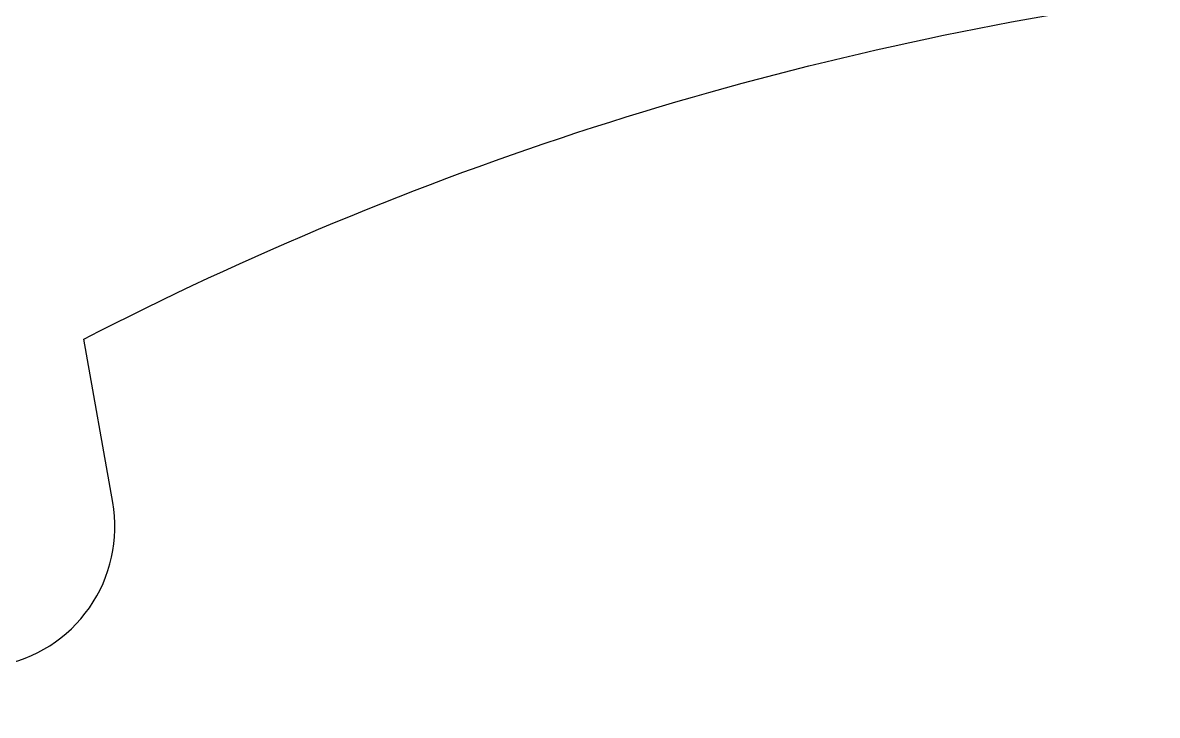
# Model space of a CAD drawing. Header units: millimetres. Extents: x -65527 to 8894748, y -37603 to 223697.
# Drawn here: x -29303.98 to -29295.64, y 101470.93 to 101476.02 of the extents above; entities that cross this region are included whole.
import ezdxf

# ---------------------------------------------------------------- set-up
doc = ezdxf.new("R2010")
doc.units = ezdxf.units.MM
doc.header["$LTSCALE"] = 10
doc.layers.add('Архитектура', color=251, linetype='Continuous')

msp = doc.modelspace()

# ---------------------------------------------------------------- linework, layer by layer
at = {"layer": 'Архитектура', "lineweight": 25, "transparency": 33554684}
for points in [[(-29297.6504, 101515.7659), (-29291.8661, 101483.1297, 0.414326), (-29291.2301, 101482.6852), (-29289.9095, 101482.9193, 0.410627), (-29289.4639, 101483.5485), (-29289.5821, 101484.2156, 0.492552), (-29289.8468, 101484.4163), (-29290.3449, 101484.328, -0.441111), (-29290.6276, 101484.5256), (-29290.8956, 101486.3797, -0.208057), (-29290.6153, 101487.2355, -0.000016), (-29288.6877, 101489.9904, -0.439819), (-29287.2445, 101490.2462, -0.000016), (-29284.4875, 101488.3216, -0.208057), (-29283.9301, 101487.6143), (-29283.5446, 101485.7809, -0.441111), (-29283.7421, 101485.4983), (-29284.2403, 101485.41, 0.492552), (-29284.4199, 101485.1305), (-29284.3016, 101484.4634, 0.410627), (-29283.6669, 101484.0257), (-29282.3463, 101484.2597, 0.414326), (-29281.9018, 101484.8958), (-29287.6862, 101517.5319, 0.523933)], [(-29297.6504, 101515.7659), (-29291.8661, 101483.1297, 0.414326), (-29291.2301, 101482.6852), (-29289.9095, 101482.9193, 0.410627), (-29289.4639, 101483.5485), (-29289.5821, 101484.2156, 0.492552), (-29289.8468, 101484.4163), (-29290.3449, 101484.328, -0.441111), (-29290.6276, 101484.5256), (-29290.8956, 101486.3797, -0.208057), (-29290.6153, 101487.2355, -0.000016), (-29288.6877, 101489.9904, -0.439819), (-29287.2445, 101490.2462, -0.000016), (-29284.4875, 101488.3216, -0.208057), (-29283.9301, 101487.6143), (-29283.5446, 101485.7809, -0.441111), (-29283.7421, 101485.4983), (-29284.2403, 101485.41, 0.492552), (-29284.4199, 101485.1305), (-29284.3016, 101484.4634, 0.410627), (-29283.6669, 101484.0257), (-29282.3463, 101484.2597, 0.414326), (-29281.9018, 101484.8958), (-29287.6862, 101517.5319, 0.523933)], [(-29297.6504, 101515.7659), (-29291.8661, 101483.1297, 0.414326), (-29291.2301, 101482.6852), (-29289.9095, 101482.9193, 0.410627), (-29289.4639, 101483.5485), (-29289.5821, 101484.2156, 0.492552), (-29289.8468, 101484.4163), (-29290.3449, 101484.328, -0.441111), (-29290.6276, 101484.5256), (-29290.8956, 101486.3797, -0.208057), (-29290.6153, 101487.2355, -0.000016), (-29288.6877, 101489.9904, -0.439819), (-29287.2445, 101490.2462, -0.000016), (-29284.4875, 101488.3216, -0.208057), (-29283.9301, 101487.6143), (-29283.5446, 101485.7809, -0.441111), (-29283.7421, 101485.4983), (-29284.2403, 101485.41, 0.492552), (-29284.4199, 101485.1305), (-29284.3016, 101484.4634, 0.410627), (-29283.6669, 101484.0257), (-29282.3463, 101484.2597, 0.414326), (-29281.9018, 101484.8958), (-29287.6862, 101517.5319, 0.523933)], [(-29297.6504, 101515.7659), (-29291.8661, 101483.1297, 0.414326), (-29291.2301, 101482.6852), (-29289.9095, 101482.9193, 0.410627), (-29289.4639, 101483.5485), (-29289.5821, 101484.2156, 0.492552), (-29289.8468, 101484.4163), (-29290.3449, 101484.328, -0.441111), (-29290.6276, 101484.5256), (-29290.8956, 101486.3797, -0.208057), (-29290.6153, 101487.2355, -0.000016), (-29288.6877, 101489.9904, -0.439819), (-29287.2445, 101490.2462, -0.000016), (-29284.4875, 101488.3216, -0.208057), (-29283.9301, 101487.6143), (-29283.5446, 101485.7809, -0.441111), (-29283.7421, 101485.4983), (-29284.2403, 101485.41, 0.492552), (-29284.4199, 101485.1305), (-29284.3016, 101484.4634, 0.410627), (-29283.6669, 101484.0257), (-29282.3463, 101484.2597, 0.414326), (-29281.9018, 101484.8958), (-29287.6862, 101517.5319, 0.523933)], [(-29297.6504, 101515.7659), (-29291.8661, 101483.1297, 0.414326), (-29291.2301, 101482.6852), (-29289.9095, 101482.9193, 0.410627), (-29289.4639, 101483.5485), (-29289.5821, 101484.2156, 0.492552), (-29289.8468, 101484.4163), (-29290.3449, 101484.328, -0.441111), (-29290.6276, 101484.5256), (-29290.8956, 101486.3797, -0.208057), (-29290.6153, 101487.2355, -0.000016), (-29288.6877, 101489.9904, -0.439819), (-29287.2445, 101490.2462, -0.000016), (-29284.4875, 101488.3216, -0.208057), (-29283.9301, 101487.6143), (-29283.5446, 101485.7809, -0.441111), (-29283.7421, 101485.4983), (-29284.2403, 101485.41, 0.492552), (-29284.4199, 101485.1305), (-29284.3016, 101484.4634, 0.410627), (-29283.6669, 101484.0257), (-29282.3463, 101484.2597, 0.414326), (-29281.9018, 101484.8958), (-29287.6862, 101517.5319, 0.523933)], [(-29297.6504, 101515.7659), (-29291.8661, 101483.1297, 0.414326), (-29291.2301, 101482.6852), (-29289.9095, 101482.9193, 0.410627), (-29289.4639, 101483.5485), (-29289.5821, 101484.2156, 0.492552), (-29289.8468, 101484.4163), (-29290.3449, 101484.328, -0.441111), (-29290.6276, 101484.5256), (-29290.8956, 101486.3797, -0.208057), (-29290.6153, 101487.2355, -0.000016), (-29288.6877, 101489.9904, -0.439819), (-29287.2445, 101490.2462, -0.000016), (-29284.4875, 101488.3216, -0.208057), (-29283.9301, 101487.6143), (-29283.5446, 101485.7809, -0.441111), (-29283.7421, 101485.4983), (-29284.2403, 101485.41, 0.492552), (-29284.4199, 101485.1305), (-29284.3016, 101484.4634, 0.410627), (-29283.6669, 101484.0257), (-29282.3463, 101484.2597, 0.414326), (-29281.9018, 101484.8958), (-29287.6862, 101517.5319, 0.523933)], [(-29297.6504, 101515.7659), (-29291.8661, 101483.1297, 0.414326), (-29291.2301, 101482.6852), (-29289.9095, 101482.9193, 0.410627), (-29289.4639, 101483.5485), (-29289.5821, 101484.2156, 0.492552), (-29289.8468, 101484.4163), (-29290.3449, 101484.328, -0.441111), (-29290.6276, 101484.5256), (-29290.8956, 101486.3797, -0.208057), (-29290.6153, 101487.2355, -0.000016), (-29288.6877, 101489.9904, -0.439819), (-29287.2445, 101490.2462, -0.000016), (-29284.4875, 101488.3216, -0.208057), (-29283.9301, 101487.6143), (-29283.5446, 101485.7809, -0.441111), (-29283.7421, 101485.4983), (-29284.2403, 101485.41, 0.492552), (-29284.4199, 101485.1305), (-29284.3016, 101484.4634, 0.410627), (-29283.6669, 101484.0257), (-29282.3463, 101484.2597, 0.414326), (-29281.9018, 101484.8958), (-29287.6862, 101517.5319, 0.523933)], [(-29297.6504, 101515.7659), (-29291.8661, 101483.1297, 0.414326), (-29291.2301, 101482.6852), (-29289.9095, 101482.9193, 0.410627), (-29289.4639, 101483.5485), (-29289.5821, 101484.2156, 0.492552), (-29289.8468, 101484.4163), (-29290.3449, 101484.328, -0.441111), (-29290.6276, 101484.5256), (-29290.8956, 101486.3797, -0.208057), (-29290.6153, 101487.2355, -0.000016), (-29288.6877, 101489.9904, -0.439819), (-29287.2445, 101490.2462, -0.000016), (-29284.4875, 101488.3216, -0.208057), (-29283.9301, 101487.6143), (-29283.5446, 101485.7809, -0.441111), (-29283.7421, 101485.4983), (-29284.2403, 101485.41, 0.492552), (-29284.4199, 101485.1305), (-29284.3016, 101484.4634, 0.410627), (-29283.6669, 101484.0257), (-29282.3463, 101484.2597, 0.414326), (-29281.9018, 101484.8958), (-29287.6862, 101517.5319, 0.523933)], [(-29297.6504, 101515.7659), (-29291.8661, 101483.1297, 0.414326), (-29291.2301, 101482.6852), (-29289.9095, 101482.9193, 0.410627), (-29289.4639, 101483.5485), (-29289.5821, 101484.2156, 0.492552), (-29289.8468, 101484.4163), (-29290.3449, 101484.328, -0.441111), (-29290.6276, 101484.5256), (-29290.8956, 101486.3797, -0.208057), (-29290.6153, 101487.2355, -0.000016), (-29288.6877, 101489.9904, -0.439819), (-29287.2445, 101490.2462, -0.000016), (-29284.4875, 101488.3216, -0.208057), (-29283.9301, 101487.6143), (-29283.5446, 101485.7809, -0.441111), (-29283.7421, 101485.4983), (-29284.2403, 101485.41, 0.492552), (-29284.4199, 101485.1305), (-29284.3016, 101484.4634, 0.410627), (-29283.6669, 101484.0257), (-29282.3463, 101484.2597, 0.414326), (-29281.9018, 101484.8958), (-29287.6862, 101517.5319, 0.523933)], [(-29297.6504, 101515.7659), (-29291.8661, 101483.1297, 0.414326), (-29291.2301, 101482.6852), (-29289.9095, 101482.9193, 0.410627), (-29289.4639, 101483.5485), (-29289.5821, 101484.2156, 0.492552), (-29289.8468, 101484.4163), (-29290.3449, 101484.328, -0.441111), (-29290.6276, 101484.5256), (-29290.8956, 101486.3797, -0.208057), (-29290.6153, 101487.2355, -0.000016), (-29288.6877, 101489.9904, -0.439819), (-29287.2445, 101490.2462, -0.000016), (-29284.4875, 101488.3216, -0.208057), (-29283.9301, 101487.6143), (-29283.5446, 101485.7809, -0.441111), (-29283.7421, 101485.4983), (-29284.2403, 101485.41, 0.492552), (-29284.4199, 101485.1305), (-29284.3016, 101484.4634, 0.410627), (-29283.6669, 101484.0257), (-29282.3463, 101484.2597, 0.414326), (-29281.9018, 101484.8958), (-29287.6862, 101517.5319, 0.523933)], [(-29297.6504, 101515.7659), (-29291.8661, 101483.1297, 0.414326), (-29291.2301, 101482.6852), (-29289.9095, 101482.9193, 0.410627), (-29289.4639, 101483.5485), (-29289.5821, 101484.2156, 0.492552), (-29289.8468, 101484.4163), (-29290.3449, 101484.328, -0.441111), (-29290.6276, 101484.5256), (-29290.8956, 101486.3797, -0.208057), (-29290.6153, 101487.2355, -0.000016), (-29288.6877, 101489.9904, -0.439819), (-29287.2445, 101490.2462, -0.000016), (-29284.4875, 101488.3216, -0.208057), (-29283.9301, 101487.6143), (-29283.5446, 101485.7809, -0.441111), (-29283.7421, 101485.4983), (-29284.2403, 101485.41, 0.492552), (-29284.4199, 101485.1305), (-29284.3016, 101484.4634, 0.410627), (-29283.6669, 101484.0257), (-29282.3463, 101484.2597, 0.414326), (-29281.9018, 101484.8958), (-29287.6862, 101517.5319, 0.523933)], [(-29297.6504, 101515.7659), (-29291.8661, 101483.1297, 0.414326), (-29291.2301, 101482.6852), (-29289.9095, 101482.9193, 0.410627), (-29289.4639, 101483.5485), (-29289.5821, 101484.2156, 0.492552), (-29289.8468, 101484.4163), (-29290.3449, 101484.328, -0.441111), (-29290.6276, 101484.5256), (-29290.8956, 101486.3797, -0.208057), (-29290.6153, 101487.2355, -0.000016), (-29288.6877, 101489.9904, -0.439819), (-29287.2445, 101490.2462, -0.000016), (-29284.4875, 101488.3216, -0.208057), (-29283.9301, 101487.6143), (-29283.5446, 101485.7809, -0.441111), (-29283.7421, 101485.4983), (-29284.2403, 101485.41, 0.492552), (-29284.4199, 101485.1305), (-29284.3016, 101484.4634, 0.410627), (-29283.6669, 101484.0257), (-29282.3463, 101484.2597, 0.414326), (-29281.9018, 101484.8958), (-29287.6862, 101517.5319, 0.523933)], [(-29297.6504, 101515.7659), (-29291.8661, 101483.1297, 0.414326), (-29291.2301, 101482.6852), (-29289.9095, 101482.9193, 0.410627), (-29289.4639, 101483.5485), (-29289.5821, 101484.2156, 0.492552), (-29289.8468, 101484.4163), (-29290.3449, 101484.328, -0.441111), (-29290.6276, 101484.5256), (-29290.8956, 101486.3797, -0.208057), (-29290.6153, 101487.2355, -0.000016), (-29288.6877, 101489.9904, -0.439819), (-29287.2445, 101490.2462, -0.000016), (-29284.4875, 101488.3216, -0.208057), (-29283.9301, 101487.6143), (-29283.5446, 101485.7809, -0.441111), (-29283.7421, 101485.4983), (-29284.2403, 101485.41, 0.492552), (-29284.4199, 101485.1305), (-29284.3016, 101484.4634, 0.410627), (-29283.6669, 101484.0257), (-29282.3463, 101484.2597, 0.414326), (-29281.9018, 101484.8958), (-29287.6862, 101517.5319, 0.523933)], [(-29297.6504, 101515.7659), (-29291.8661, 101483.1297, 0.414326), (-29291.2301, 101482.6852), (-29289.9095, 101482.9193, 0.410627), (-29289.4639, 101483.5485), (-29289.5821, 101484.2156, 0.492552), (-29289.8468, 101484.4163), (-29290.3449, 101484.328, -0.441111), (-29290.6276, 101484.5256), (-29290.8956, 101486.3797, -0.208057), (-29290.6153, 101487.2355, -0.000016), (-29288.6877, 101489.9904, -0.439819), (-29287.2445, 101490.2462, -0.000016), (-29284.4875, 101488.3216, -0.208057), (-29283.9301, 101487.6143), (-29283.5446, 101485.7809, -0.441111), (-29283.7421, 101485.4983), (-29284.2403, 101485.41, 0.492552), (-29284.4199, 101485.1305), (-29284.3016, 101484.4634, 0.410627), (-29283.6669, 101484.0257), (-29282.3463, 101484.2597, 0.414326), (-29281.9018, 101484.8958), (-29287.6862, 101517.5319, 0.523933)], [(-29297.6504, 101515.7659), (-29291.8661, 101483.1297, 0.414326), (-29291.2301, 101482.6852), (-29289.9095, 101482.9193, 0.410627), (-29289.4639, 101483.5485), (-29289.5821, 101484.2156, 0.492552), (-29289.8468, 101484.4163), (-29290.3449, 101484.328, -0.441111), (-29290.6276, 101484.5256), (-29290.8956, 101486.3797, -0.208057), (-29290.6153, 101487.2355, -0.000016), (-29288.6877, 101489.9904, -0.439819), (-29287.2445, 101490.2462, -0.000016), (-29284.4875, 101488.3216, -0.208057), (-29283.9301, 101487.6143), (-29283.5446, 101485.7809, -0.441111), (-29283.7421, 101485.4983), (-29284.2403, 101485.41, 0.492552), (-29284.4199, 101485.1305), (-29284.3016, 101484.4634, 0.410627), (-29283.6669, 101484.0257), (-29282.3463, 101484.2597, 0.414326), (-29281.9018, 101484.8958), (-29287.6862, 101517.5319, 0.523933)], [(-29297.6504, 101515.7659), (-29291.8661, 101483.1297, 0.414326), (-29291.2301, 101482.6852), (-29289.9095, 101482.9193, 0.410627), (-29289.4639, 101483.5485), (-29289.5821, 101484.2156, 0.492552), (-29289.8468, 101484.4163), (-29290.3449, 101484.328, -0.441111), (-29290.6276, 101484.5256), (-29290.8956, 101486.3797, -0.208057), (-29290.6153, 101487.2355, -0.000016), (-29288.6877, 101489.9904, -0.439819), (-29287.2445, 101490.2462, -0.000016), (-29284.4875, 101488.3216, -0.208057), (-29283.9301, 101487.6143), (-29283.5446, 101485.7809, -0.441111), (-29283.7421, 101485.4983), (-29284.2403, 101485.41, 0.492552), (-29284.4199, 101485.1305), (-29284.3016, 101484.4634, 0.410627), (-29283.6669, 101484.0257), (-29282.3463, 101484.2597, 0.414326), (-29281.9018, 101484.8958), (-29287.6862, 101517.5319, 0.523933)], [(-29297.6504, 101515.7659), (-29291.8661, 101483.1297, 0.414326), (-29291.2301, 101482.6852), (-29289.9095, 101482.9193, 0.410627), (-29289.4639, 101483.5485), (-29289.5821, 101484.2156, 0.492552), (-29289.8468, 101484.4163), (-29290.3449, 101484.328, -0.441111), (-29290.6276, 101484.5256), (-29290.8956, 101486.3797, -0.208057), (-29290.6153, 101487.2355, -0.000016), (-29288.6877, 101489.9904, -0.439819), (-29287.2445, 101490.2462, -0.000016), (-29284.4875, 101488.3216, -0.208057), (-29283.9301, 101487.6143), (-29283.5446, 101485.7809, -0.441111), (-29283.7421, 101485.4983), (-29284.2403, 101485.41, 0.492552), (-29284.4199, 101485.1305), (-29284.3016, 101484.4634, 0.410627), (-29283.6669, 101484.0257), (-29282.3463, 101484.2597, 0.414326), (-29281.9018, 101484.8958), (-29287.6862, 101517.5319, 0.523933)], [(-29297.6504, 101515.7659), (-29291.8661, 101483.1297, 0.414326), (-29291.2301, 101482.6852), (-29289.9095, 101482.9193, 0.410627), (-29289.4639, 101483.5485), (-29289.5821, 101484.2156, 0.492552), (-29289.8468, 101484.4163), (-29290.3449, 101484.328, -0.441111), (-29290.6276, 101484.5256), (-29290.8956, 101486.3797, -0.208057), (-29290.6153, 101487.2355, -0.000016), (-29288.6877, 101489.9904, -0.439819), (-29287.2445, 101490.2462, -0.000016), (-29284.4875, 101488.3216, -0.208057), (-29283.9301, 101487.6143), (-29283.5446, 101485.7809, -0.441111), (-29283.7421, 101485.4983), (-29284.2403, 101485.41, 0.492552), (-29284.4199, 101485.1305), (-29284.3016, 101484.4634, 0.410627), (-29283.6669, 101484.0257), (-29282.3463, 101484.2597, 0.414326), (-29281.9018, 101484.8958), (-29287.6862, 101517.5319, 0.523933)], [(-29297.6504, 101515.7659), (-29291.8661, 101483.1297, 0.414326), (-29291.2301, 101482.6852), (-29289.9095, 101482.9193, 0.410627), (-29289.4639, 101483.5485), (-29289.5821, 101484.2156, 0.492552), (-29289.8468, 101484.4163), (-29290.3449, 101484.328, -0.441111), (-29290.6276, 101484.5256), (-29290.8956, 101486.3797, -0.208057), (-29290.6153, 101487.2355, -0.000016), (-29288.6877, 101489.9904, -0.439819), (-29287.2445, 101490.2462, -0.000016), (-29284.4875, 101488.3216, -0.208057), (-29283.9301, 101487.6143), (-29283.5446, 101485.7809, -0.441111), (-29283.7421, 101485.4983), (-29284.2403, 101485.41, 0.492552), (-29284.4199, 101485.1305), (-29284.3016, 101484.4634, 0.410627), (-29283.6669, 101484.0257), (-29282.3463, 101484.2597, 0.414326), (-29281.9018, 101484.8958), (-29287.6862, 101517.5319, 0.523933)], [(-29297.6504, 101515.7659), (-29291.8661, 101483.1297, 0.414326), (-29291.2301, 101482.6852), (-29289.9095, 101482.9193, 0.410627), (-29289.4639, 101483.5485), (-29289.5821, 101484.2156, 0.492552), (-29289.8468, 101484.4163), (-29290.3449, 101484.328, -0.441111), (-29290.6276, 101484.5256), (-29290.8956, 101486.3797, -0.208057), (-29290.6153, 101487.2355, -0.000016), (-29288.6877, 101489.9904, -0.439819), (-29287.2445, 101490.2462, -0.000016), (-29284.4875, 101488.3216, -0.208057), (-29283.9301, 101487.6143), (-29283.5446, 101485.7809, -0.441111), (-29283.7421, 101485.4983), (-29284.2403, 101485.41, 0.492552), (-29284.4199, 101485.1305), (-29284.3016, 101484.4634, 0.410627), (-29283.6669, 101484.0257), (-29282.3463, 101484.2597, 0.414326), (-29281.9018, 101484.8958), (-29287.6862, 101517.5319, 0.523933)], [(-29297.6504, 101515.7659), (-29291.8661, 101483.1297, 0.414326), (-29291.2301, 101482.6852), (-29289.9095, 101482.9193, 0.410627), (-29289.4639, 101483.5485), (-29289.5821, 101484.2156, 0.492552), (-29289.8468, 101484.4163), (-29290.3449, 101484.328, -0.441111), (-29290.6276, 101484.5256), (-29290.8956, 101486.3797, -0.208057), (-29290.6153, 101487.2355, -0.000016), (-29288.6877, 101489.9904, -0.439819), (-29287.2445, 101490.2462, -0.000016), (-29284.4875, 101488.3216, -0.208057), (-29283.9301, 101487.6143), (-29283.5446, 101485.7809, -0.441111), (-29283.7421, 101485.4983), (-29284.2403, 101485.41, 0.492552), (-29284.4199, 101485.1305), (-29284.3016, 101484.4634, 0.410627), (-29283.6669, 101484.0257), (-29282.3463, 101484.2597, 0.414326), (-29281.9018, 101484.8958), (-29287.6862, 101517.5319, 0.523933)], [(-29297.6504, 101515.7659), (-29291.8661, 101483.1297, 0.414326), (-29291.2301, 101482.6852), (-29289.9095, 101482.9193, 0.410627), (-29289.4639, 101483.5485), (-29289.5821, 101484.2156, 0.492552), (-29289.8468, 101484.4163), (-29290.3449, 101484.328, -0.441111), (-29290.6276, 101484.5256), (-29290.8956, 101486.3797, -0.208057), (-29290.6153, 101487.2355, -0.000016), (-29288.6877, 101489.9904, -0.439819), (-29287.2445, 101490.2462, -0.000016), (-29284.4875, 101488.3216, -0.208057), (-29283.9301, 101487.6143), (-29283.5446, 101485.7809, -0.441111), (-29283.7421, 101485.4983), (-29284.2403, 101485.41, 0.492552), (-29284.4199, 101485.1305), (-29284.3016, 101484.4634, 0.410627), (-29283.6669, 101484.0257), (-29282.3463, 101484.2597, 0.414326), (-29281.9018, 101484.8958), (-29287.6862, 101517.5319, 0.523933)], [(-29297.6504, 101515.7659), (-29291.8661, 101483.1297, 0.414326), (-29291.2301, 101482.6852), (-29289.9095, 101482.9193, 0.410627), (-29289.4639, 101483.5485), (-29289.5821, 101484.2156, 0.492552), (-29289.8468, 101484.4163), (-29290.3449, 101484.328, -0.441111), (-29290.6276, 101484.5256), (-29290.8956, 101486.3797, -0.208057), (-29290.6153, 101487.2355, -0.000016), (-29288.6877, 101489.9904, -0.439819), (-29287.2445, 101490.2462, -0.000016), (-29284.4875, 101488.3216, -0.208057), (-29283.9301, 101487.6143), (-29283.5446, 101485.7809, -0.441111), (-29283.7421, 101485.4983), (-29284.2403, 101485.41, 0.492552), (-29284.4199, 101485.1305), (-29284.3016, 101484.4634, 0.410627), (-29283.6669, 101484.0257), (-29282.3463, 101484.2597, 0.414326), (-29281.9018, 101484.8958), (-29287.6862, 101517.5319, 0.523933)], [(-29297.6504, 101515.7659), (-29291.8661, 101483.1297, 0.414326), (-29291.2301, 101482.6852), (-29289.9095, 101482.9193, 0.410627), (-29289.4639, 101483.5485), (-29289.5821, 101484.2156, 0.492552), (-29289.8468, 101484.4163), (-29290.3449, 101484.328, -0.441111), (-29290.6276, 101484.5256), (-29290.8956, 101486.3797, -0.208057), (-29290.6153, 101487.2355, -0.000016), (-29288.6877, 101489.9904, -0.439819), (-29287.2445, 101490.2462, -0.000016), (-29284.4875, 101488.3216, -0.208057), (-29283.9301, 101487.6143), (-29283.5446, 101485.7809, -0.441111), (-29283.7421, 101485.4983), (-29284.2403, 101485.41, 0.492552), (-29284.4199, 101485.1305), (-29284.3016, 101484.4634, 0.410627), (-29283.6669, 101484.0257), (-29282.3463, 101484.2597, 0.414326), (-29281.9018, 101484.8958), (-29287.6862, 101517.5319, 0.523933)], [(-29297.6504, 101515.7659), (-29291.8661, 101483.1297, 0.414326), (-29291.2301, 101482.6852), (-29289.9095, 101482.9193, 0.410627), (-29289.4639, 101483.5485), (-29289.5821, 101484.2156, 0.492552), (-29289.8468, 101484.4163), (-29290.3449, 101484.328, -0.441111), (-29290.6276, 101484.5256), (-29290.8956, 101486.3797, -0.208057), (-29290.6153, 101487.2355, -0.000016), (-29288.6877, 101489.9904, -0.439819), (-29287.2445, 101490.2462, -0.000016), (-29284.4875, 101488.3216, -0.208057), (-29283.9301, 101487.6143), (-29283.5446, 101485.7809, -0.441111), (-29283.7421, 101485.4983), (-29284.2403, 101485.41, 0.492552), (-29284.4199, 101485.1305), (-29284.3016, 101484.4634, 0.410627), (-29283.6669, 101484.0257), (-29282.3463, 101484.2597, 0.414326), (-29281.9018, 101484.8958), (-29287.6862, 101517.5319, 0.523933)], [(-29297.6504, 101515.7659), (-29291.8661, 101483.1297, 0.414326), (-29291.2301, 101482.6852), (-29289.9095, 101482.9193, 0.410627), (-29289.4639, 101483.5485), (-29289.5821, 101484.2156, 0.492552), (-29289.8468, 101484.4163), (-29290.3449, 101484.328, -0.441111), (-29290.6276, 101484.5256), (-29290.8956, 101486.3797, -0.208057), (-29290.6153, 101487.2355, -0.000016), (-29288.6877, 101489.9904, -0.439819), (-29287.2445, 101490.2462, -0.000016), (-29284.4875, 101488.3216, -0.208057), (-29283.9301, 101487.6143), (-29283.5446, 101485.7809, -0.441111), (-29283.7421, 101485.4983), (-29284.2403, 101485.41, 0.492552), (-29284.4199, 101485.1305), (-29284.3016, 101484.4634, 0.410627), (-29283.6669, 101484.0257), (-29282.3463, 101484.2597, 0.414326), (-29281.9018, 101484.8958), (-29287.6862, 101517.5319, 0.523933)], [(-29297.6504, 101515.7659), (-29291.8661, 101483.1297, 0.414326), (-29291.2301, 101482.6852), (-29289.9095, 101482.9193, 0.410627), (-29289.4639, 101483.5485), (-29289.5821, 101484.2156, 0.492552), (-29289.8468, 101484.4163), (-29290.3449, 101484.328, -0.441111), (-29290.6276, 101484.5256), (-29290.8956, 101486.3797, -0.208057), (-29290.6153, 101487.2355, -0.000016), (-29288.6877, 101489.9904, -0.439819), (-29287.2445, 101490.2462, -0.000016), (-29284.4875, 101488.3216, -0.208057), (-29283.9301, 101487.6143), (-29283.5446, 101485.7809, -0.441111), (-29283.7421, 101485.4983), (-29284.2403, 101485.41, 0.492552), (-29284.4199, 101485.1305), (-29284.3016, 101484.4634, 0.410627), (-29283.6669, 101484.0257), (-29282.3463, 101484.2597, 0.414326), (-29281.9018, 101484.8958), (-29287.6862, 101517.5319, 0.523933)], [(-29297.6504, 101515.7659), (-29291.8661, 101483.1297, 0.414326), (-29291.2301, 101482.6852), (-29289.9095, 101482.9193, 0.410627), (-29289.4639, 101483.5485), (-29289.5821, 101484.2156, 0.492552), (-29289.8468, 101484.4163), (-29290.3449, 101484.328, -0.441111), (-29290.6276, 101484.5256), (-29290.8956, 101486.3797, -0.208057), (-29290.6153, 101487.2355, -0.000016), (-29288.6877, 101489.9904, -0.439819), (-29287.2445, 101490.2462, -0.000016), (-29284.4875, 101488.3216, -0.208057), (-29283.9301, 101487.6143), (-29283.5446, 101485.7809, -0.441111), (-29283.7421, 101485.4983), (-29284.2403, 101485.41, 0.492552), (-29284.4199, 101485.1305), (-29284.3016, 101484.4634, 0.410627), (-29283.6669, 101484.0257), (-29282.3463, 101484.2597, 0.414326), (-29281.9018, 101484.8958), (-29287.6862, 101517.5319, 0.523933)], [(-29297.6504, 101515.7659), (-29291.8661, 101483.1297, 0.414326), (-29291.2301, 101482.6852), (-29289.9095, 101482.9193, 0.410627), (-29289.4639, 101483.5485), (-29289.5821, 101484.2156, 0.492552), (-29289.8468, 101484.4163), (-29290.3449, 101484.328, -0.441111), (-29290.6276, 101484.5256), (-29290.8956, 101486.3797, -0.208057), (-29290.6153, 101487.2355, -0.000016), (-29288.6877, 101489.9904, -0.439819), (-29287.2445, 101490.2462, -0.000016), (-29284.4875, 101488.3216, -0.208057), (-29283.9301, 101487.6143), (-29283.5446, 101485.7809, -0.441111), (-29283.7421, 101485.4983), (-29284.2403, 101485.41, 0.492552), (-29284.4199, 101485.1305), (-29284.3016, 101484.4634, 0.410627), (-29283.6669, 101484.0257), (-29282.3463, 101484.2597, 0.414326), (-29281.9018, 101484.8958), (-29287.6862, 101517.5319, 0.523933)], [(-29297.6504, 101515.7659), (-29291.8661, 101483.1297, 0.414326), (-29291.2301, 101482.6852), (-29289.9095, 101482.9193, 0.410627), (-29289.4639, 101483.5485), (-29289.5821, 101484.2156, 0.492552), (-29289.8468, 101484.4163), (-29290.3449, 101484.328, -0.441111), (-29290.6276, 101484.5256), (-29290.8956, 101486.3797, -0.208057), (-29290.6153, 101487.2355, -0.000016), (-29288.6877, 101489.9904, -0.439819), (-29287.2445, 101490.2462, -0.000016), (-29284.4875, 101488.3216, -0.208057), (-29283.9301, 101487.6143), (-29283.5446, 101485.7809, -0.441111), (-29283.7421, 101485.4983), (-29284.2403, 101485.41, 0.492552), (-29284.4199, 101485.1305), (-29284.3016, 101484.4634, 0.410627), (-29283.6669, 101484.0257), (-29282.3463, 101484.2597, 0.414326), (-29281.9018, 101484.8958), (-29287.6862, 101517.5319, 0.523933)], [(-29297.6504, 101515.7659), (-29291.8661, 101483.1297, 0.414326), (-29291.2301, 101482.6852), (-29289.9095, 101482.9193, 0.410627), (-29289.4639, 101483.5485), (-29289.5821, 101484.2156, 0.492552), (-29289.8468, 101484.4163), (-29290.3449, 101484.328, -0.441111), (-29290.6276, 101484.5256), (-29290.8956, 101486.3797, -0.208057), (-29290.6153, 101487.2355, -0.000016), (-29288.6877, 101489.9904, -0.439819), (-29287.2445, 101490.2462, -0.000016), (-29284.4875, 101488.3216, -0.208057), (-29283.9301, 101487.6143), (-29283.5446, 101485.7809, -0.441111), (-29283.7421, 101485.4983), (-29284.2403, 101485.41, 0.492552), (-29284.4199, 101485.1305), (-29284.3016, 101484.4634, 0.410627), (-29283.6669, 101484.0257), (-29282.3463, 101484.2597, 0.414326), (-29281.9018, 101484.8958), (-29287.6862, 101517.5319, 0.523933)], [(-29297.6504, 101515.7659), (-29291.8661, 101483.1297, 0.414326), (-29291.2301, 101482.6852), (-29289.9095, 101482.9193, 0.410627), (-29289.4639, 101483.5485), (-29289.5821, 101484.2156, 0.492552), (-29289.8468, 101484.4163), (-29290.3449, 101484.328, -0.441111), (-29290.6276, 101484.5256), (-29290.8956, 101486.3797, -0.208057), (-29290.6153, 101487.2355, -0.000016), (-29288.6877, 101489.9904, -0.439819), (-29287.2445, 101490.2462, -0.000016), (-29284.4875, 101488.3216, -0.208057), (-29283.9301, 101487.6143), (-29283.5446, 101485.7809, -0.441111), (-29283.7421, 101485.4983), (-29284.2403, 101485.41, 0.492552), (-29284.4199, 101485.1305), (-29284.3016, 101484.4634, 0.410627), (-29283.6669, 101484.0257), (-29282.3463, 101484.2597, 0.414326), (-29281.9018, 101484.8958), (-29287.6862, 101517.5319, 0.523933)], [(-29297.6504, 101515.7659), (-29291.8661, 101483.1297, 0.414326), (-29291.2301, 101482.6852), (-29289.9095, 101482.9193, 0.410627), (-29289.4639, 101483.5485), (-29289.5821, 101484.2156, 0.492552), (-29289.8468, 101484.4163), (-29290.3449, 101484.328, -0.441111), (-29290.6276, 101484.5256), (-29290.8956, 101486.3797, -0.208057), (-29290.6153, 101487.2355, -0.000016), (-29288.6877, 101489.9904, -0.439819), (-29287.2445, 101490.2462, -0.000016), (-29284.4875, 101488.3216, -0.208057), (-29283.9301, 101487.6143), (-29283.5446, 101485.7809, -0.441111), (-29283.7421, 101485.4983), (-29284.2403, 101485.41, 0.492552), (-29284.4199, 101485.1305), (-29284.3016, 101484.4634, 0.410627), (-29283.6669, 101484.0257), (-29282.3463, 101484.2597, 0.414326), (-29281.9018, 101484.8958), (-29287.6862, 101517.5319, 0.523933)], [(-29297.6504, 101515.7659), (-29291.8661, 101483.1297, 0.414326), (-29291.2301, 101482.6852), (-29289.9095, 101482.9193, 0.410627), (-29289.4639, 101483.5485), (-29289.5821, 101484.2156, 0.492552), (-29289.8468, 101484.4163), (-29290.3449, 101484.328, -0.441111), (-29290.6276, 101484.5256), (-29290.8956, 101486.3797, -0.208057), (-29290.6153, 101487.2355, -0.000016), (-29288.6877, 101489.9904, -0.439819), (-29287.2445, 101490.2462, -0.000016), (-29284.4875, 101488.3216, -0.208057), (-29283.9301, 101487.6143), (-29283.5446, 101485.7809, -0.441111), (-29283.7421, 101485.4983), (-29284.2403, 101485.41, 0.492552), (-29284.4199, 101485.1305), (-29284.3016, 101484.4634, 0.410627), (-29283.6669, 101484.0257), (-29282.3463, 101484.2597, 0.414326), (-29281.9018, 101484.8958), (-29287.6862, 101517.5319, 0.523933)], [(-29297.6504, 101515.7659), (-29291.8661, 101483.1297, 0.414326), (-29291.2301, 101482.6852), (-29289.9095, 101482.9193, 0.410627), (-29289.4639, 101483.5485), (-29289.5821, 101484.2156, 0.492552), (-29289.8468, 101484.4163), (-29290.3449, 101484.328, -0.441111), (-29290.6276, 101484.5256), (-29290.8956, 101486.3797, -0.208057), (-29290.6153, 101487.2355, -0.000016), (-29288.6877, 101489.9904, -0.439819), (-29287.2445, 101490.2462, -0.000016), (-29284.4875, 101488.3216, -0.208057), (-29283.9301, 101487.6143), (-29283.5446, 101485.7809, -0.441111), (-29283.7421, 101485.4983), (-29284.2403, 101485.41, 0.492552), (-29284.4199, 101485.1305), (-29284.3016, 101484.4634, 0.410627), (-29283.6669, 101484.0257), (-29282.3463, 101484.2597, 0.414326), (-29281.9018, 101484.8958), (-29287.6862, 101517.5319, 0.523933)], [(-29297.6504, 101515.7659), (-29291.8661, 101483.1297, 0.414326), (-29291.2301, 101482.6852), (-29289.9095, 101482.9193, 0.410627), (-29289.4639, 101483.5485), (-29289.5821, 101484.2156, 0.492552), (-29289.8468, 101484.4163), (-29290.3449, 101484.328, -0.441111), (-29290.6276, 101484.5256), (-29290.8956, 101486.3797, -0.208057), (-29290.6153, 101487.2355, -0.000016), (-29288.6877, 101489.9904, -0.439819), (-29287.2445, 101490.2462, -0.000016), (-29284.4875, 101488.3216, -0.208057), (-29283.9301, 101487.6143), (-29283.5446, 101485.7809, -0.441111), (-29283.7421, 101485.4983), (-29284.2403, 101485.41, 0.492552), (-29284.4199, 101485.1305), (-29284.3016, 101484.4634, 0.410627), (-29283.6669, 101484.0257), (-29282.3463, 101484.2597, 0.414326), (-29281.9018, 101484.8958), (-29287.6862, 101517.5319, 0.523933)], [(-29297.6504, 101515.7659), (-29291.8661, 101483.1297, 0.414326), (-29291.2301, 101482.6852), (-29289.9095, 101482.9193, 0.410627), (-29289.4639, 101483.5485), (-29289.5821, 101484.2156, 0.492552), (-29289.8468, 101484.4163), (-29290.3449, 101484.328, -0.441111), (-29290.6276, 101484.5256), (-29290.8956, 101486.3797, -0.208057), (-29290.6153, 101487.2355, -0.000016), (-29288.6877, 101489.9904, -0.439819), (-29287.2445, 101490.2462, -0.000016), (-29284.4875, 101488.3216, -0.208057), (-29283.9301, 101487.6143), (-29283.5446, 101485.7809, -0.441111), (-29283.7421, 101485.4983), (-29284.2403, 101485.41, 0.492552), (-29284.4199, 101485.1305), (-29284.3016, 101484.4634, 0.410627), (-29283.6669, 101484.0257), (-29282.3463, 101484.2597, 0.414326), (-29281.9018, 101484.8958), (-29287.6862, 101517.5319, 0.523933)], [(-29297.6504, 101515.7659), (-29291.8661, 101483.1297, 0.414326), (-29291.2301, 101482.6852), (-29289.9095, 101482.9193, 0.410627), (-29289.4639, 101483.5485), (-29289.5821, 101484.2156, 0.492552), (-29289.8468, 101484.4163), (-29290.3449, 101484.328, -0.441111), (-29290.6276, 101484.5256), (-29290.8956, 101486.3797, -0.208057), (-29290.6153, 101487.2355, -0.000016), (-29288.6877, 101489.9904, -0.439819), (-29287.2445, 101490.2462, -0.000016), (-29284.4875, 101488.3216, -0.208057), (-29283.9301, 101487.6143), (-29283.5446, 101485.7809, -0.441111), (-29283.7421, 101485.4983), (-29284.2403, 101485.41, 0.492552), (-29284.4199, 101485.1305), (-29284.3016, 101484.4634, 0.410627), (-29283.6669, 101484.0257), (-29282.3463, 101484.2597, 0.414326), (-29281.9018, 101484.8958), (-29287.6862, 101517.5319, 0.523933)], [(-29297.6504, 101515.7659), (-29291.8661, 101483.1297, 0.414326), (-29291.2301, 101482.6852), (-29289.9095, 101482.9193, 0.410627), (-29289.4639, 101483.5485), (-29289.5821, 101484.2156, 0.492552), (-29289.8468, 101484.4163), (-29290.3449, 101484.328, -0.441111), (-29290.6276, 101484.5256), (-29290.8956, 101486.3797, -0.208057), (-29290.6153, 101487.2355, -0.000016), (-29288.6877, 101489.9904, -0.439819), (-29287.2445, 101490.2462, -0.000016), (-29284.4875, 101488.3216, -0.208057), (-29283.9301, 101487.6143), (-29283.5446, 101485.7809, -0.441111), (-29283.7421, 101485.4983), (-29284.2403, 101485.41, 0.492552), (-29284.4199, 101485.1305), (-29284.3016, 101484.4634, 0.410627), (-29283.6669, 101484.0257), (-29282.3463, 101484.2597, 0.414326), (-29281.9018, 101484.8958), (-29287.6862, 101517.5319, 0.523933)], [(-29297.6504, 101515.7659), (-29291.8661, 101483.1297, 0.414326), (-29291.2301, 101482.6852), (-29289.9095, 101482.9193, 0.410627), (-29289.4639, 101483.5485), (-29289.5821, 101484.2156, 0.492552), (-29289.8468, 101484.4163), (-29290.3449, 101484.328, -0.441111), (-29290.6276, 101484.5256), (-29290.8956, 101486.3797, -0.208057), (-29290.6153, 101487.2355, -0.000016), (-29288.6877, 101489.9904, -0.439819), (-29287.2445, 101490.2462, -0.000016), (-29284.4875, 101488.3216, -0.208057), (-29283.9301, 101487.6143), (-29283.5446, 101485.7809, -0.441111), (-29283.7421, 101485.4983), (-29284.2403, 101485.41, 0.492552), (-29284.4199, 101485.1305), (-29284.3016, 101484.4634, 0.410627), (-29283.6669, 101484.0257), (-29282.3463, 101484.2597, 0.414326), (-29281.9018, 101484.8958), (-29287.6862, 101517.5319, 0.523933)], [(-29297.6504, 101515.7659), (-29291.8661, 101483.1297, 0.414326), (-29291.2301, 101482.6852), (-29289.9095, 101482.9193, 0.410627), (-29289.4639, 101483.5485), (-29289.5821, 101484.2156, 0.492552), (-29289.8468, 101484.4163), (-29290.3449, 101484.328, -0.441111), (-29290.6276, 101484.5256), (-29290.8956, 101486.3797, -0.208057), (-29290.6153, 101487.2355, -0.000016), (-29288.6877, 101489.9904, -0.439819), (-29287.2445, 101490.2462, -0.000016), (-29284.4875, 101488.3216, -0.208057), (-29283.9301, 101487.6143), (-29283.5446, 101485.7809, -0.441111), (-29283.7421, 101485.4983), (-29284.2403, 101485.41, 0.492552), (-29284.4199, 101485.1305), (-29284.3016, 101484.4634, 0.410627), (-29283.6669, 101484.0257), (-29282.3463, 101484.2597, 0.414326), (-29281.9018, 101484.8958), (-29287.6862, 101517.5319, 0.523933)], [(-29297.6504, 101515.7659), (-29291.8661, 101483.1297, 0.414326), (-29291.2301, 101482.6852), (-29289.9095, 101482.9193, 0.410627), (-29289.4639, 101483.5485), (-29289.5821, 101484.2156, 0.492552), (-29289.8468, 101484.4163), (-29290.3449, 101484.328, -0.441111), (-29290.6276, 101484.5256), (-29290.8956, 101486.3797, -0.208057), (-29290.6153, 101487.2355, -0.000016), (-29288.6877, 101489.9904, -0.439819), (-29287.2445, 101490.2462, -0.000016), (-29284.4875, 101488.3216, -0.208057), (-29283.9301, 101487.6143), (-29283.5446, 101485.7809, -0.441111), (-29283.7421, 101485.4983), (-29284.2403, 101485.41, 0.492552), (-29284.4199, 101485.1305), (-29284.3016, 101484.4634, 0.410627), (-29283.6669, 101484.0257), (-29282.3463, 101484.2597, 0.414326), (-29281.9018, 101484.8958), (-29287.6862, 101517.5319, 0.523933)], [(-29297.6504, 101515.7659), (-29291.8661, 101483.1297, 0.414326), (-29291.2301, 101482.6852), (-29289.9095, 101482.9193, 0.410627), (-29289.4639, 101483.5485), (-29289.5821, 101484.2156, 0.492552), (-29289.8468, 101484.4163), (-29290.3449, 101484.328, -0.441111), (-29290.6276, 101484.5256), (-29290.8956, 101486.3797, -0.208057), (-29290.6153, 101487.2355, -0.000016), (-29288.6877, 101489.9904, -0.439819), (-29287.2445, 101490.2462, -0.000016), (-29284.4875, 101488.3216, -0.208057), (-29283.9301, 101487.6143), (-29283.5446, 101485.7809, -0.441111), (-29283.7421, 101485.4983), (-29284.2403, 101485.41, 0.492552), (-29284.4199, 101485.1305), (-29284.3016, 101484.4634, 0.410627), (-29283.6669, 101484.0257), (-29282.3463, 101484.2597, 0.414326), (-29281.9018, 101484.8958), (-29287.6862, 101517.5319, 0.523933)], [(-29297.6504, 101515.7659), (-29291.8661, 101483.1297, 0.414326), (-29291.2301, 101482.6852), (-29289.9095, 101482.9193, 0.410627), (-29289.4639, 101483.5485), (-29289.5821, 101484.2156, 0.492552), (-29289.8468, 101484.4163), (-29290.3449, 101484.328, -0.441111), (-29290.6276, 101484.5256), (-29290.8956, 101486.3797, -0.208057), (-29290.6153, 101487.2355, -0.000016), (-29288.6877, 101489.9904, -0.439819), (-29287.2445, 101490.2462, -0.000016), (-29284.4875, 101488.3216, -0.208057), (-29283.9301, 101487.6143), (-29283.5446, 101485.7809, -0.441111), (-29283.7421, 101485.4983), (-29284.2403, 101485.41, 0.492552), (-29284.4199, 101485.1305), (-29284.3016, 101484.4634, 0.410627), (-29283.6669, 101484.0257), (-29282.3463, 101484.2597, 0.414326), (-29281.9018, 101484.8958), (-29287.6862, 101517.5319, 0.523933)], [(-29297.6504, 101515.7659), (-29291.8661, 101483.1297, 0.414326), (-29291.2301, 101482.6852), (-29289.9095, 101482.9193, 0.410627), (-29289.4639, 101483.5485), (-29289.5821, 101484.2156, 0.492552), (-29289.8468, 101484.4163), (-29290.3449, 101484.328, -0.441111), (-29290.6276, 101484.5256), (-29290.8956, 101486.3797, -0.208057), (-29290.6153, 101487.2355, -0.000016), (-29288.6877, 101489.9904, -0.439819), (-29287.2445, 101490.2462, -0.000016), (-29284.4875, 101488.3216, -0.208057), (-29283.9301, 101487.6143), (-29283.5446, 101485.7809, -0.441111), (-29283.7421, 101485.4983), (-29284.2403, 101485.41, 0.492552), (-29284.4199, 101485.1305), (-29284.3016, 101484.4634, 0.410627), (-29283.6669, 101484.0257), (-29282.3463, 101484.2597, 0.414326), (-29281.9018, 101484.8958), (-29287.6862, 101517.5319, 0.523933)], [(-29297.6504, 101515.7659), (-29291.8661, 101483.1297, 0.414326), (-29291.2301, 101482.6852), (-29289.9095, 101482.9193, 0.410627), (-29289.4639, 101483.5485), (-29289.5821, 101484.2156, 0.492552), (-29289.8468, 101484.4163), (-29290.3449, 101484.328, -0.441111), (-29290.6276, 101484.5256), (-29290.8956, 101486.3797, -0.208057), (-29290.6153, 101487.2355, -0.000016), (-29288.6877, 101489.9904, -0.439819), (-29287.2445, 101490.2462, -0.000016), (-29284.4875, 101488.3216, -0.208057), (-29283.9301, 101487.6143), (-29283.5446, 101485.7809, -0.441111), (-29283.7421, 101485.4983), (-29284.2403, 101485.41, 0.492552), (-29284.4199, 101485.1305), (-29284.3016, 101484.4634, 0.410627), (-29283.6669, 101484.0257), (-29282.3463, 101484.2597, 0.414326), (-29281.9018, 101484.8958), (-29287.6862, 101517.5319, 0.523933)], [(-29297.6504, 101515.7659), (-29291.8661, 101483.1297, 0.414326), (-29291.2301, 101482.6852), (-29289.9095, 101482.9193, 0.410627), (-29289.4639, 101483.5485), (-29289.5821, 101484.2156, 0.492552), (-29289.8468, 101484.4163), (-29290.3449, 101484.328, -0.441111), (-29290.6276, 101484.5256), (-29290.8956, 101486.3797, -0.208057), (-29290.6153, 101487.2355, -0.000016), (-29288.6877, 101489.9904, -0.439819), (-29287.2445, 101490.2462, -0.000016), (-29284.4875, 101488.3216, -0.208057), (-29283.9301, 101487.6143), (-29283.5446, 101485.7809, -0.441111), (-29283.7421, 101485.4983), (-29284.2403, 101485.41, 0.492552), (-29284.4199, 101485.1305), (-29284.3016, 101484.4634, 0.410627), (-29283.6669, 101484.0257), (-29282.3463, 101484.2597, 0.414326), (-29281.9018, 101484.8958), (-29287.6862, 101517.5319, 0.523933)], [(-29297.6504, 101515.7659), (-29291.8661, 101483.1297, 0.414326), (-29291.2301, 101482.6852), (-29289.9095, 101482.9193, 0.410627), (-29289.4639, 101483.5485), (-29289.5821, 101484.2156, 0.492552), (-29289.8468, 101484.4163), (-29290.3449, 101484.328, -0.441111), (-29290.6276, 101484.5256), (-29290.8956, 101486.3797, -0.208057), (-29290.6153, 101487.2355, -0.000016), (-29288.6877, 101489.9904, -0.439819), (-29287.2445, 101490.2462, -0.000016), (-29284.4875, 101488.3216, -0.208057), (-29283.9301, 101487.6143), (-29283.5446, 101485.7809, -0.441111), (-29283.7421, 101485.4983), (-29284.2403, 101485.41, 0.492552), (-29284.4199, 101485.1305), (-29284.3016, 101484.4634, 0.410627), (-29283.6669, 101484.0257), (-29282.3463, 101484.2597, 0.414326), (-29281.9018, 101484.8958), (-29287.6862, 101517.5319, 0.523933)], [(-29297.6504, 101515.7659), (-29291.8661, 101483.1297, 0.414326), (-29291.2301, 101482.6852), (-29289.9095, 101482.9193, 0.410627), (-29289.4639, 101483.5485), (-29289.5821, 101484.2156, 0.492552), (-29289.8468, 101484.4163), (-29290.3449, 101484.328, -0.441111), (-29290.6276, 101484.5256), (-29290.8956, 101486.3797, -0.208057), (-29290.6153, 101487.2355, -0.000016), (-29288.6877, 101489.9904, -0.439819), (-29287.2445, 101490.2462, -0.000016), (-29284.4875, 101488.3216, -0.208057), (-29283.9301, 101487.6143), (-29283.5446, 101485.7809, -0.441111), (-29283.7421, 101485.4983), (-29284.2403, 101485.41, 0.492552), (-29284.4199, 101485.1305), (-29284.3016, 101484.4634, 0.410627), (-29283.6669, 101484.0257), (-29282.3463, 101484.2597, 0.414326), (-29281.9018, 101484.8958), (-29287.6862, 101517.5319, 0.523933)], [(-29297.6504, 101515.7659), (-29291.8661, 101483.1297, 0.414326), (-29291.2301, 101482.6852), (-29289.9095, 101482.9193, 0.410627), (-29289.4639, 101483.5485), (-29289.5821, 101484.2156, 0.492552), (-29289.8468, 101484.4163), (-29290.3449, 101484.328, -0.441111), (-29290.6276, 101484.5256), (-29290.8956, 101486.3797, -0.208057), (-29290.6153, 101487.2355, -0.000016), (-29288.6877, 101489.9904, -0.439819), (-29287.2445, 101490.2462, -0.000016), (-29284.4875, 101488.3216, -0.208057), (-29283.9301, 101487.6143), (-29283.5446, 101485.7809, -0.441111), (-29283.7421, 101485.4983), (-29284.2403, 101485.41, 0.492552), (-29284.4199, 101485.1305), (-29284.3016, 101484.4634, 0.410627), (-29283.6669, 101484.0257), (-29282.3463, 101484.2597, 0.414326), (-29281.9018, 101484.8958), (-29287.6862, 101517.5319, 0.523933)], [(-29297.6504, 101515.7659), (-29291.8661, 101483.1297, 0.414326), (-29291.2301, 101482.6852), (-29289.9095, 101482.9193, 0.410627), (-29289.4639, 101483.5485), (-29289.5821, 101484.2156, 0.492552), (-29289.8468, 101484.4163), (-29290.3449, 101484.328, -0.441111), (-29290.6276, 101484.5256), (-29290.8956, 101486.3797, -0.208057), (-29290.6153, 101487.2355, -0.000016), (-29288.6877, 101489.9904, -0.439819), (-29287.2445, 101490.2462, -0.000016), (-29284.4875, 101488.3216, -0.208057), (-29283.9301, 101487.6143), (-29283.5446, 101485.7809, -0.441111), (-29283.7421, 101485.4983), (-29284.2403, 101485.41, 0.492552), (-29284.4199, 101485.1305), (-29284.3016, 101484.4634, 0.410627), (-29283.6669, 101484.0257), (-29282.3463, 101484.2597, 0.414326), (-29281.9018, 101484.8958), (-29287.6862, 101517.5319, 0.523933)], [(-29297.6504, 101515.7659), (-29291.8661, 101483.1297, 0.414326), (-29291.2301, 101482.6852), (-29289.9095, 101482.9193, 0.410627), (-29289.4639, 101483.5485), (-29289.5821, 101484.2156, 0.492552), (-29289.8468, 101484.4163), (-29290.3449, 101484.328, -0.441111), (-29290.6276, 101484.5256), (-29290.8956, 101486.3797, -0.208057), (-29290.6153, 101487.2355, -0.000016), (-29288.6877, 101489.9904, -0.439819), (-29287.2445, 101490.2462, -0.000016), (-29284.4875, 101488.3216, -0.208057), (-29283.9301, 101487.6143), (-29283.5446, 101485.7809, -0.441111), (-29283.7421, 101485.4983), (-29284.2403, 101485.41, 0.492552), (-29284.4199, 101485.1305), (-29284.3016, 101484.4634, 0.410627), (-29283.6669, 101484.0257), (-29282.3463, 101484.2597, 0.414326), (-29281.9018, 101484.8958), (-29287.6862, 101517.5319, 0.523933)], [(-29297.6504, 101515.7659), (-29291.8661, 101483.1297, 0.414326), (-29291.2301, 101482.6852), (-29289.9095, 101482.9193, 0.410627), (-29289.4639, 101483.5485), (-29289.5821, 101484.2156, 0.492552), (-29289.8468, 101484.4163), (-29290.3449, 101484.328, -0.441111), (-29290.6276, 101484.5256), (-29290.8956, 101486.3797, -0.208057), (-29290.6153, 101487.2355, -0.000016), (-29288.6877, 101489.9904, -0.439819), (-29287.2445, 101490.2462, -0.000016), (-29284.4875, 101488.3216, -0.208057), (-29283.9301, 101487.6143), (-29283.5446, 101485.7809, -0.441111), (-29283.7421, 101485.4983), (-29284.2403, 101485.41, 0.492552), (-29284.4199, 101485.1305), (-29284.3016, 101484.4634, 0.410627), (-29283.6669, 101484.0257), (-29282.3463, 101484.2597, 0.414326), (-29281.9018, 101484.8958), (-29287.6862, 101517.5319, 0.523933)], [(-29304.1601, 101471.2935, 0.414326), (-29303.3204, 101472.4949), (-29303.5332, 101473.6954, -0.082799), (-29295.8337, 101476.1735), (-29286.1096, 101477.897), (-29285.9333, 101478.2997), (-29285.5093, 101478.0034), (-29275.9052, 101479.7056, -0.082799)], [(-29304.1601, 101471.2935, 0.414326), (-29303.3204, 101472.4949), (-29303.5332, 101473.6954, -0.082799), (-29295.8337, 101476.1735), (-29286.1096, 101477.897), (-29285.9333, 101478.2997), (-29285.5093, 101478.0034), (-29275.9052, 101479.7056, -0.082799)], [(-29304.1601, 101471.2935, 0.414326), (-29303.3204, 101472.4949), (-29303.5332, 101473.6954, -0.082799), (-29295.8337, 101476.1735), (-29286.1096, 101477.897), (-29285.9333, 101478.2997), (-29285.5093, 101478.0034), (-29275.9052, 101479.7056, -0.082799)], [(-29304.1601, 101471.2935, 0.414326), (-29303.3204, 101472.4949), (-29303.5332, 101473.6954, -0.082799), (-29295.8337, 101476.1735), (-29286.1096, 101477.897), (-29285.9333, 101478.2997), (-29285.5093, 101478.0034), (-29275.9052, 101479.7056, -0.082799)], [(-29304.1601, 101471.2935, 0.414326), (-29303.3204, 101472.4949), (-29303.5332, 101473.6954, -0.082799), (-29295.8337, 101476.1735), (-29286.1096, 101477.897), (-29285.9333, 101478.2997), (-29285.5093, 101478.0034), (-29275.9052, 101479.7056, -0.082799)], [(-29304.1601, 101471.2935, 0.414326), (-29303.3204, 101472.4949), (-29303.5332, 101473.6954, -0.082799), (-29295.8337, 101476.1735), (-29286.1096, 101477.897), (-29285.9333, 101478.2997), (-29285.5093, 101478.0034), (-29275.9052, 101479.7056, -0.082799)], [(-29304.1601, 101471.2935, 0.414326), (-29303.3204, 101472.4949), (-29303.5332, 101473.6954, -0.082799), (-29295.8337, 101476.1735), (-29286.1096, 101477.897), (-29285.9333, 101478.2997), (-29285.5093, 101478.0034), (-29275.9052, 101479.7056, -0.082799)], [(-29304.1601, 101471.2935, 0.414326), (-29303.3204, 101472.4949), (-29303.5332, 101473.6954, -0.082799), (-29295.8337, 101476.1735), (-29286.1096, 101477.897), (-29285.9333, 101478.2997), (-29285.5093, 101478.0034), (-29275.9052, 101479.7056, -0.082799)], [(-29304.1601, 101471.2935, 0.414326), (-29303.3204, 101472.4949), (-29303.5332, 101473.6954, -0.082799), (-29295.8337, 101476.1735), (-29286.1096, 101477.897), (-29285.9333, 101478.2997), (-29285.5093, 101478.0034), (-29275.9052, 101479.7056, -0.082799)], [(-29304.1601, 101471.2935, 0.414326), (-29303.3204, 101472.4949), (-29303.5332, 101473.6954, -0.082799), (-29295.8337, 101476.1735), (-29286.1096, 101477.897), (-29285.9333, 101478.2997), (-29285.5093, 101478.0034), (-29275.9052, 101479.7056, -0.082799)], [(-29304.1601, 101471.2935, 0.414326), (-29303.3204, 101472.4949), (-29303.5332, 101473.6954, -0.082799), (-29295.8337, 101476.1735), (-29286.1096, 101477.897), (-29285.9333, 101478.2997), (-29285.5093, 101478.0034), (-29275.9052, 101479.7056, -0.082799)], [(-29304.1601, 101471.2935, 0.414326), (-29303.3204, 101472.4949), (-29303.5332, 101473.6954, -0.082799), (-29295.8337, 101476.1735), (-29286.1096, 101477.897), (-29285.9333, 101478.2997), (-29285.5093, 101478.0034), (-29275.9052, 101479.7056, -0.082799)], [(-29304.1601, 101471.2935, 0.414326), (-29303.3204, 101472.4949), (-29303.5332, 101473.6954, -0.082799), (-29295.8337, 101476.1735), (-29286.1096, 101477.897), (-29285.9333, 101478.2997), (-29285.5093, 101478.0034), (-29275.9052, 101479.7056, -0.082799)], [(-29304.1601, 101471.2935, 0.414326), (-29303.3204, 101472.4949), (-29303.5332, 101473.6954, -0.082799), (-29295.8337, 101476.1735), (-29286.1096, 101477.897), (-29285.9333, 101478.2997), (-29285.5093, 101478.0034), (-29275.9052, 101479.7056, -0.082799)], [(-29304.1601, 101471.2935, 0.414326), (-29303.3204, 101472.4949), (-29303.5332, 101473.6954, -0.082799), (-29295.8337, 101476.1735), (-29286.1096, 101477.897), (-29285.9333, 101478.2997), (-29285.5093, 101478.0034), (-29275.9052, 101479.7056, -0.082799)], [(-29304.1601, 101471.2935, 0.414326), (-29303.3204, 101472.4949), (-29303.5332, 101473.6954, -0.082799), (-29295.8337, 101476.1735), (-29286.1096, 101477.897), (-29285.9333, 101478.2997), (-29285.5093, 101478.0034), (-29275.9052, 101479.7056, -0.082799)], [(-29304.1601, 101471.2935, 0.414326), (-29303.3204, 101472.4949), (-29303.5332, 101473.6954, -0.082799), (-29295.8337, 101476.1735), (-29286.1096, 101477.897), (-29285.9333, 101478.2997), (-29285.5093, 101478.0034), (-29275.9052, 101479.7056, -0.082799)], [(-29304.1601, 101471.2935, 0.414326), (-29303.3204, 101472.4949), (-29303.5332, 101473.6954, -0.082799), (-29295.8337, 101476.1735), (-29286.1096, 101477.897), (-29285.9333, 101478.2997), (-29285.5093, 101478.0034), (-29275.9052, 101479.7056, -0.082799)], [(-29304.1601, 101471.2935, 0.414326), (-29303.3204, 101472.4949), (-29303.5332, 101473.6954, -0.082799), (-29295.8337, 101476.1735), (-29286.1096, 101477.897), (-29285.9333, 101478.2997), (-29285.5093, 101478.0034), (-29275.9052, 101479.7056, -0.082799)], [(-29304.1601, 101471.2935, 0.414326), (-29303.3204, 101472.4949), (-29303.5332, 101473.6954, -0.082799), (-29295.8337, 101476.1735), (-29286.1096, 101477.897), (-29285.9333, 101478.2997), (-29285.5093, 101478.0034), (-29275.9052, 101479.7056, -0.082799)], [(-29304.1601, 101471.2935, 0.414326), (-29303.3204, 101472.4949), (-29303.5332, 101473.6954, -0.082799), (-29295.8337, 101476.1735), (-29286.1096, 101477.897), (-29285.9333, 101478.2997), (-29285.5093, 101478.0034), (-29275.9052, 101479.7056, -0.082799)], [(-29304.1601, 101471.2935, 0.414326), (-29303.3204, 101472.4949), (-29303.5332, 101473.6954, -0.082799), (-29295.8337, 101476.1735), (-29286.1096, 101477.897), (-29285.9333, 101478.2997), (-29285.5093, 101478.0034), (-29275.9052, 101479.7056, -0.082799)], [(-29304.1601, 101471.2935, 0.414326), (-29303.3204, 101472.4949), (-29303.5332, 101473.6954, -0.082799), (-29295.8337, 101476.1735), (-29286.1096, 101477.897), (-29285.9333, 101478.2997), (-29285.5093, 101478.0034), (-29275.9052, 101479.7056, -0.082799)], [(-29304.1601, 101471.2935, 0.414326), (-29303.3204, 101472.4949), (-29303.5332, 101473.6954, -0.082799), (-29295.8337, 101476.1735), (-29286.1096, 101477.897), (-29285.9333, 101478.2997), (-29285.5093, 101478.0034), (-29275.9052, 101479.7056, -0.082799)], [(-29304.1601, 101471.2935, 0.414326), (-29303.3204, 101472.4949), (-29303.5332, 101473.6954, -0.082799), (-29295.8337, 101476.1735), (-29286.1096, 101477.897), (-29285.9333, 101478.2997), (-29285.5093, 101478.0034), (-29275.9052, 101479.7056, -0.082799)], [(-29304.1601, 101471.2935, 0.414326), (-29303.3204, 101472.4949), (-29303.5332, 101473.6954, -0.082799), (-29295.8337, 101476.1735), (-29286.1096, 101477.897), (-29285.9333, 101478.2997), (-29285.5093, 101478.0034), (-29275.9052, 101479.7056, -0.082799)], [(-29304.1601, 101471.2935, 0.414326), (-29303.3204, 101472.4949), (-29303.5332, 101473.6954, -0.082799), (-29295.8337, 101476.1735), (-29286.1096, 101477.897), (-29285.9333, 101478.2997), (-29285.5093, 101478.0034), (-29275.9052, 101479.7056, -0.082799)], [(-29304.1601, 101471.2935, 0.414326), (-29303.3204, 101472.4949), (-29303.5332, 101473.6954, -0.082799), (-29295.8337, 101476.1735), (-29286.1096, 101477.897), (-29285.9333, 101478.2997), (-29285.5093, 101478.0034), (-29275.9052, 101479.7056, -0.082799)], [(-29304.1601, 101471.2935, 0.414326), (-29303.3204, 101472.4949), (-29303.5332, 101473.6954, -0.082799), (-29295.8337, 101476.1735), (-29286.1096, 101477.897), (-29285.9333, 101478.2997), (-29285.5093, 101478.0034), (-29275.9052, 101479.7056, -0.082799)], [(-29304.1601, 101471.2935, 0.414326), (-29303.3204, 101472.4949), (-29303.5332, 101473.6954, -0.082799), (-29295.8337, 101476.1735), (-29286.1096, 101477.897), (-29285.9333, 101478.2997), (-29285.5093, 101478.0034), (-29275.9052, 101479.7056, -0.082799)], [(-29304.1601, 101471.2935, 0.414326), (-29303.3204, 101472.4949), (-29303.5332, 101473.6954, -0.082799), (-29295.8337, 101476.1735), (-29286.1096, 101477.897), (-29285.9333, 101478.2997), (-29285.5093, 101478.0034), (-29275.9052, 101479.7056, -0.082799)], [(-29304.1601, 101471.2935, 0.414326), (-29303.3204, 101472.4949), (-29303.5332, 101473.6954, -0.082799), (-29295.8337, 101476.1735), (-29286.1096, 101477.897), (-29285.9333, 101478.2997), (-29285.5093, 101478.0034), (-29275.9052, 101479.7056, -0.082799)], [(-29304.1601, 101471.2935, 0.414326), (-29303.3204, 101472.4949), (-29303.5332, 101473.6954, -0.082799), (-29295.8337, 101476.1735), (-29286.1096, 101477.897), (-29285.9333, 101478.2997), (-29285.5093, 101478.0034), (-29275.9052, 101479.7056, -0.082799)], [(-29304.1601, 101471.2935, 0.414326), (-29303.3204, 101472.4949), (-29303.5332, 101473.6954, -0.082799), (-29295.8337, 101476.1735), (-29286.1096, 101477.897), (-29285.9333, 101478.2997), (-29285.5093, 101478.0034), (-29275.9052, 101479.7056, -0.082799)], [(-29304.1601, 101471.2935, 0.414326), (-29303.3204, 101472.4949), (-29303.5332, 101473.6954, -0.082799), (-29295.8337, 101476.1735), (-29286.1096, 101477.897), (-29285.9333, 101478.2997), (-29285.5093, 101478.0034), (-29275.9052, 101479.7056, -0.082799)], [(-29304.1601, 101471.2935, 0.414326), (-29303.3204, 101472.4949), (-29303.5332, 101473.6954, -0.082799), (-29295.8337, 101476.1735), (-29286.1096, 101477.897), (-29285.9333, 101478.2997), (-29285.5093, 101478.0034), (-29275.9052, 101479.7056, -0.082799)], [(-29304.1601, 101471.2935, 0.414326), (-29303.3204, 101472.4949), (-29303.5332, 101473.6954, -0.082799), (-29295.8337, 101476.1735), (-29286.1096, 101477.897), (-29285.9333, 101478.2997), (-29285.5093, 101478.0034), (-29275.9052, 101479.7056, -0.082799)], [(-29304.1601, 101471.2935, 0.414326), (-29303.3204, 101472.4949), (-29303.5332, 101473.6954, -0.082799), (-29295.8337, 101476.1735), (-29286.1096, 101477.897), (-29285.9333, 101478.2997), (-29285.5093, 101478.0034), (-29275.9052, 101479.7056, -0.082799)], [(-29304.1601, 101471.2935, 0.414326), (-29303.3204, 101472.4949), (-29303.5332, 101473.6954, -0.082799), (-29295.8337, 101476.1735), (-29286.1096, 101477.897), (-29285.9333, 101478.2997), (-29285.5093, 101478.0034), (-29275.9052, 101479.7056, -0.082799)], [(-29304.1601, 101471.2935, 0.414326), (-29303.3204, 101472.4949), (-29303.5332, 101473.6954, -0.082799), (-29295.8337, 101476.1735), (-29286.1096, 101477.897), (-29285.9333, 101478.2997), (-29285.5093, 101478.0034), (-29275.9052, 101479.7056, -0.082799)], [(-29304.1601, 101471.2935, 0.414326), (-29303.3204, 101472.4949), (-29303.5332, 101473.6954, -0.082799), (-29295.8337, 101476.1735), (-29286.1096, 101477.897), (-29285.9333, 101478.2997), (-29285.5093, 101478.0034), (-29275.9052, 101479.7056, -0.082799)], [(-29304.1601, 101471.2935, 0.414326), (-29303.3204, 101472.4949), (-29303.5332, 101473.6954, -0.082799), (-29295.8337, 101476.1735), (-29286.1096, 101477.897), (-29285.9333, 101478.2997), (-29285.5093, 101478.0034), (-29275.9052, 101479.7056, -0.082799)], [(-29304.1601, 101471.2935, 0.414326), (-29303.3204, 101472.4949), (-29303.5332, 101473.6954, -0.082799), (-29295.8337, 101476.1735), (-29286.1096, 101477.897), (-29285.9333, 101478.2997), (-29285.5093, 101478.0034), (-29275.9052, 101479.7056, -0.082799)], [(-29304.1601, 101471.2935, 0.414326), (-29303.3204, 101472.4949), (-29303.5332, 101473.6954, -0.082799), (-29295.8337, 101476.1735), (-29286.1096, 101477.897), (-29285.9333, 101478.2997), (-29285.5093, 101478.0034), (-29275.9052, 101479.7056, -0.082799)], [(-29304.1601, 101471.2935, 0.414326), (-29303.3204, 101472.4949), (-29303.5332, 101473.6954, -0.082799), (-29295.8337, 101476.1735), (-29286.1096, 101477.897), (-29285.9333, 101478.2997), (-29285.5093, 101478.0034), (-29275.9052, 101479.7056, -0.082799)], [(-29304.1601, 101471.2935, 0.414326), (-29303.3204, 101472.4949), (-29303.5332, 101473.6954, -0.082799), (-29295.8337, 101476.1735), (-29286.1096, 101477.897), (-29285.9333, 101478.2997), (-29285.5093, 101478.0034), (-29275.9052, 101479.7056, -0.082799)], [(-29304.1601, 101471.2935, 0.414326), (-29303.3204, 101472.4949), (-29303.5332, 101473.6954, -0.082799), (-29295.8337, 101476.1735), (-29286.1096, 101477.897), (-29285.9333, 101478.2997), (-29285.5093, 101478.0034), (-29275.9052, 101479.7056, -0.082799)], [(-29304.1601, 101471.2935, 0.414326), (-29303.3204, 101472.4949), (-29303.5332, 101473.6954, -0.082799), (-29295.8337, 101476.1735), (-29286.1096, 101477.897), (-29285.9333, 101478.2997), (-29285.5093, 101478.0034), (-29275.9052, 101479.7056, -0.082799)], [(-29304.1601, 101471.2935, 0.414326), (-29303.3204, 101472.4949), (-29303.5332, 101473.6954, -0.082799), (-29295.8337, 101476.1735), (-29286.1096, 101477.897), (-29285.9333, 101478.2997), (-29285.5093, 101478.0034), (-29275.9052, 101479.7056, -0.082799)], [(-29304.1601, 101471.2935, 0.414326), (-29303.3204, 101472.4949), (-29303.5332, 101473.6954, -0.082799), (-29295.8337, 101476.1735), (-29286.1096, 101477.897), (-29285.9333, 101478.2997), (-29285.5093, 101478.0034), (-29275.9052, 101479.7056, -0.082799)], [(-29304.1601, 101471.2935, 0.414326), (-29303.3204, 101472.4949), (-29303.5332, 101473.6954, -0.082799), (-29295.8337, 101476.1735), (-29286.1096, 101477.897), (-29285.9333, 101478.2997), (-29285.5093, 101478.0034), (-29275.9052, 101479.7056, -0.082799)], [(-29304.1601, 101471.2935, 0.414326), (-29303.3204, 101472.4949), (-29303.5332, 101473.6954, -0.082799), (-29295.8337, 101476.1735), (-29286.1096, 101477.897), (-29285.9333, 101478.2997), (-29285.5093, 101478.0034), (-29275.9052, 101479.7056, -0.082799)]]:
    msp.add_lwpolyline(points, format="xyb", dxfattribs=at)
msp.add_arc((-31935.6492, 110639.7931), 9778.6546, 272.59254797, 356.63539137, dxfattribs=at)

doc.saveas('drawing.dxf')
